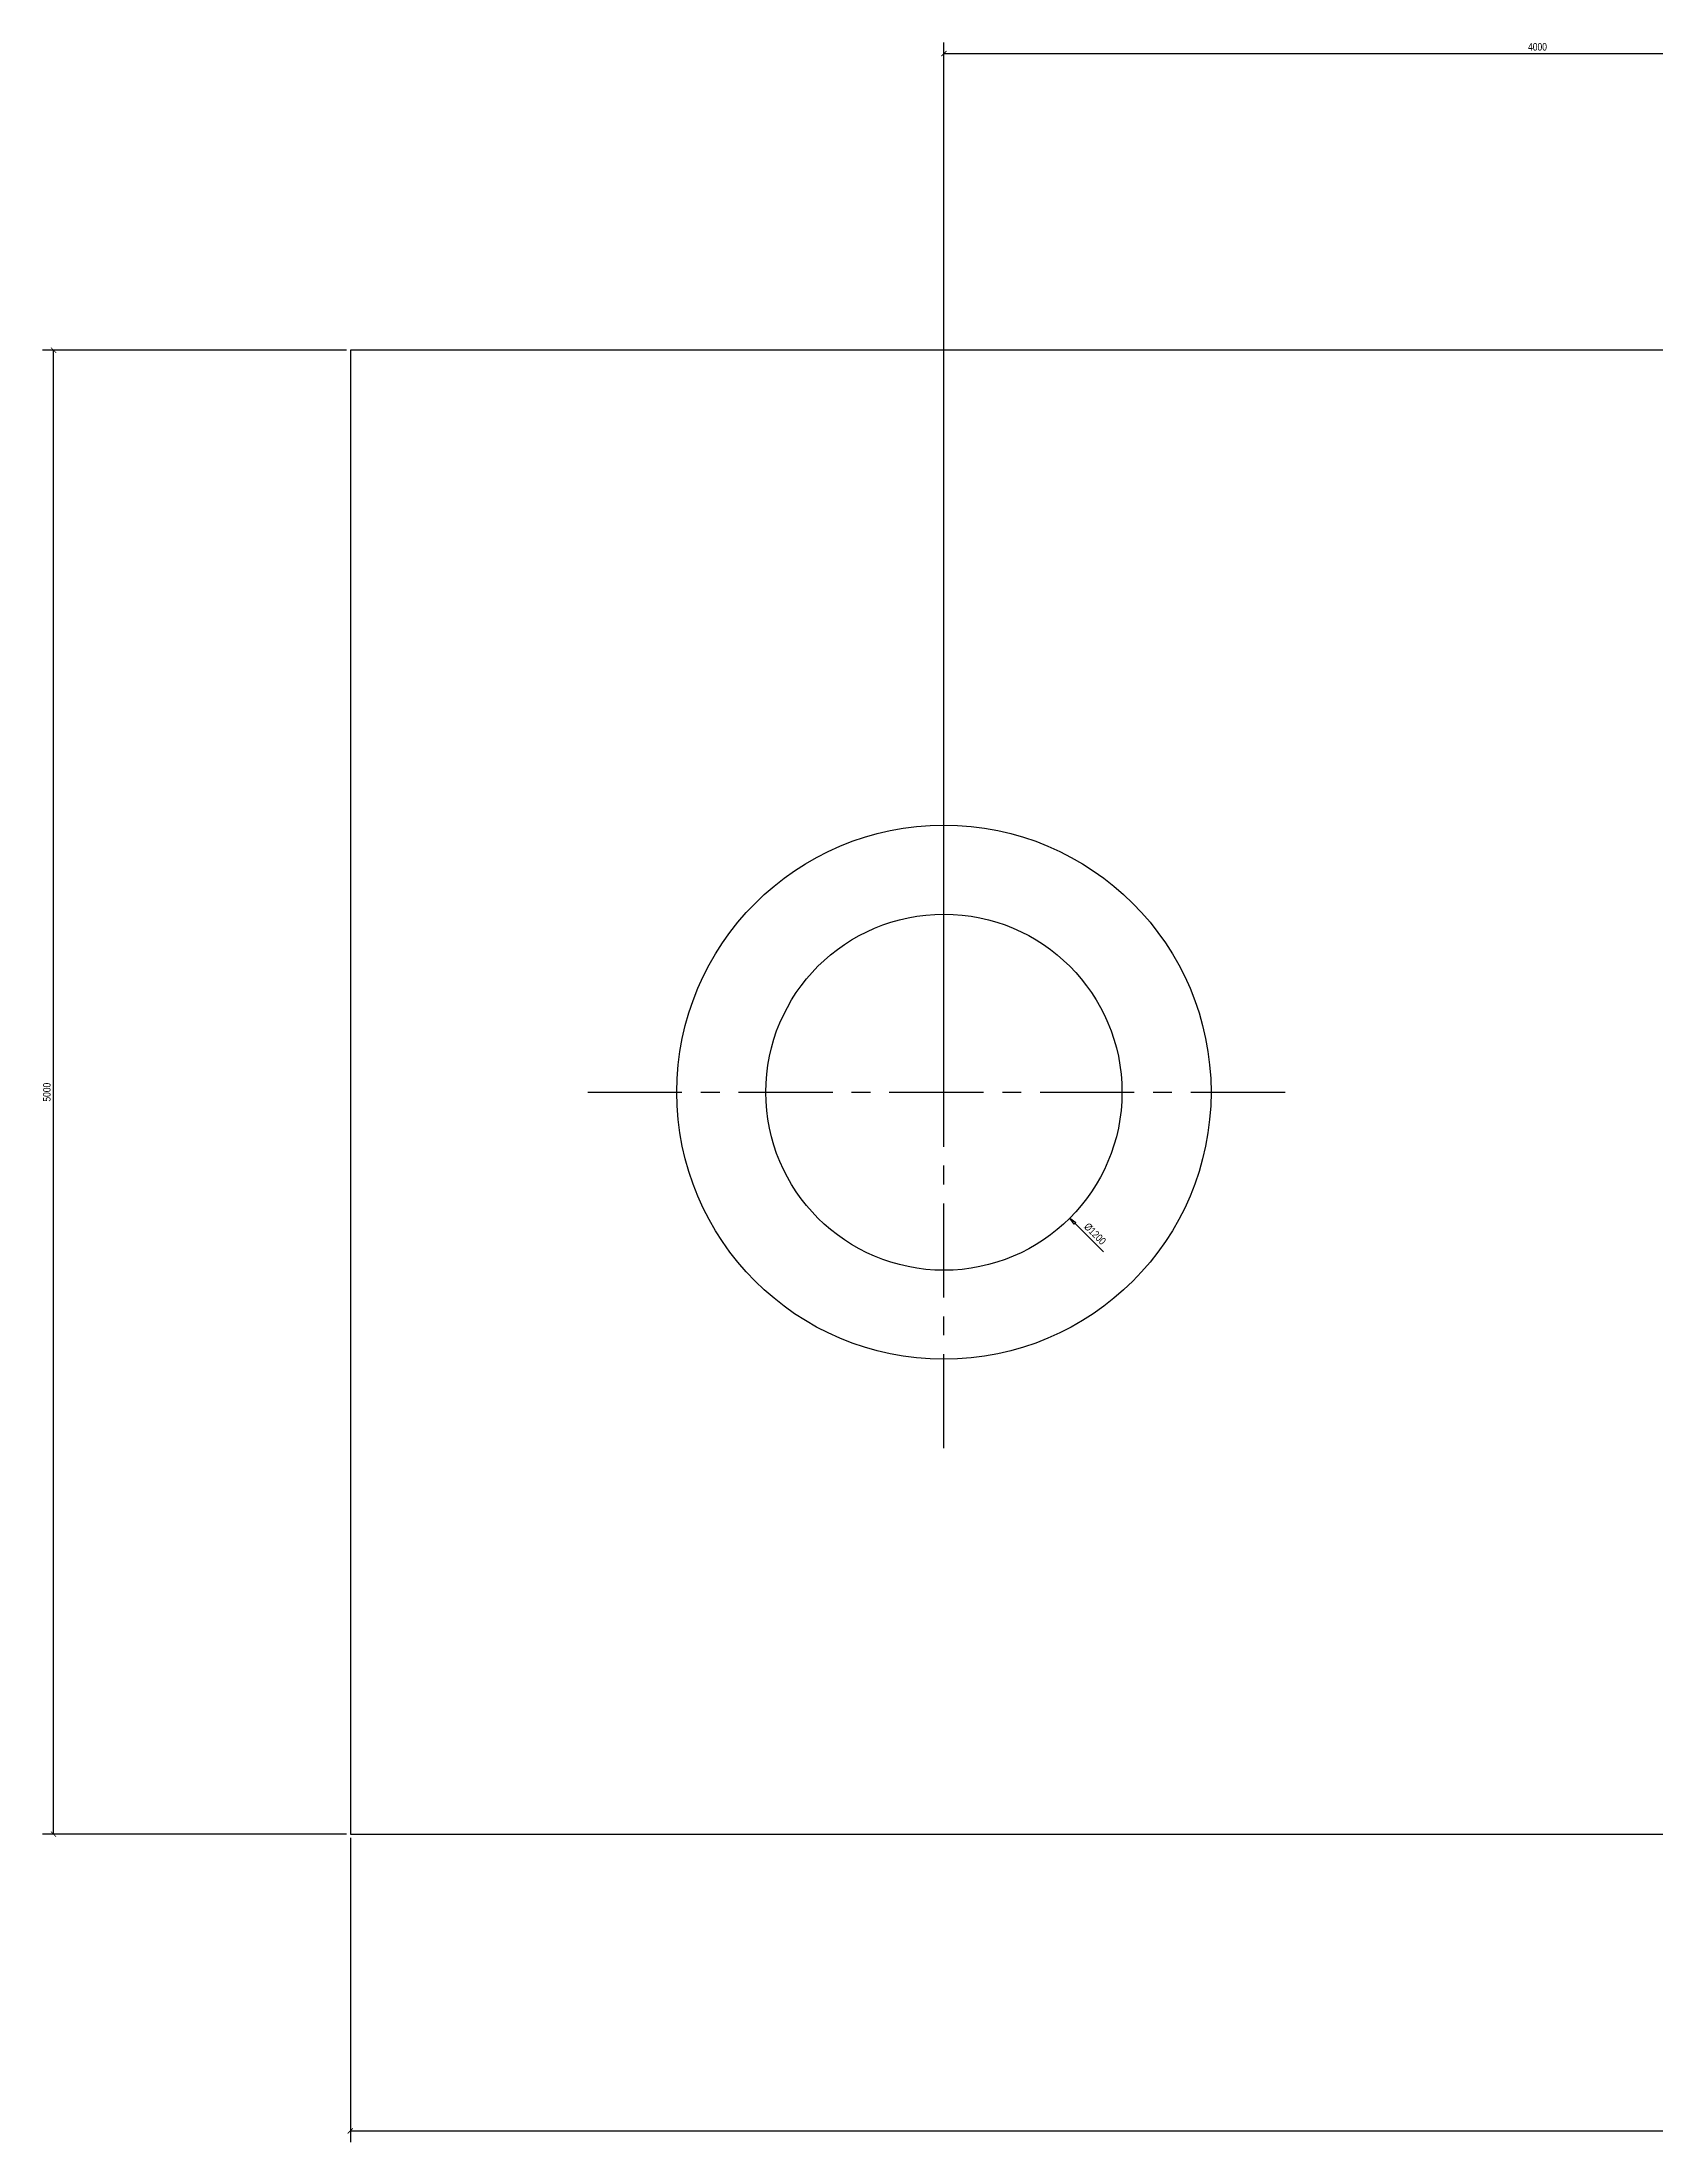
# Model space of a CAD drawing. Header units: metres. Extents: x -10 to 98, y -10 to 60.
# Drawn here: x -10.4 to 44, y -10.4 to 60.4 of the extents above; entities that cross this region are included whole.
import ezdxf

# ---------------------------------------------------------------- set-up
doc = ezdxf.new("R2010")
doc.units = ezdxf.units.M
doc.linetypes.add('CENTER', pattern=[5.08, 3.175, -0.635, 0.635, -0.635])
for name, color, linetype in [('CENTER', 1, 'CENTER'), ('DIMS', 3, 'Continuous'), ('HIDDEN', 5, 'Continuous'), ('OUTLINE', 7, 'Continuous')]:
    doc.layers.add(name, color=color, linetype=linetype)
doc.styles.add('OpenSansCondensed-Light', font='OpenSansCondensed-Light.ttf')
doc.dimstyles.new('EZ_RADIUS', dxfattribs={"dimtxt": 0.25, "dimasz": 0.25, "dimexe": 0.375, "dimexo": 0.125, "dimgap": 0.1, "dimtad": 1, "dimlfac": 100, "dimzin": 12, "dimdsep": 46, "dimtxsty": 'OpenSansCondensed-Light', "dimblk": 'CLOSEDBLANK', "dimcen": 0, "dimazin": 3, "dimtfac": 0.5, "dimtofl": 0, "dimtmove": 1, "dimatfit": 3})
doc.dimstyles.new('EZDXF', dxfattribs={"dimtxt": 0.25, "dimasz": 0.175, "dimexe": 0.375, "dimexo": 0.125, "dimgap": 0.1, "dimtad": 1, "dimlfac": 100, "dimzin": 12, "dimdsep": 46, "dimtxsty": 'OpenSansCondensed-Light', "dimblk": 'ARCHTICK', "dimcen": 2.5, "dimazin": 3, "dimtfac": 0.5, "dimtmove": 2, "dimatfit": 3})

# ---------------------------------------------------------------- blocks, each defined once
blk = doc.blocks.new('_ARCHTICK')
at = {"color": 0, "linetype": 'BYBLOCK', "const_width": 0.15}
blk.add_lwpolyline([(-0.5, -0.5), (0.5, 0.5)], dxfattribs=at)
blk = doc.blocks.new('_CLOSEDBLANK')
at = {"color": 0, "linetype": 'BYBLOCK'}
blk.add_lwpolyline([(-1, 0.16), (0, 0), (-1, -0.16)], close=True, dxfattribs=at)
blk = doc.blocks.new('*D6')
blk.add_line((24.419, 20.581), (25.374, 19.626))
at = {"layer": 'Defpoints'}
for p in [(20, 25), (24.243, 20.757)]:
    blk.add_point(p, dxfattribs=at)
at = {"layer": 'DIMS', "xscale": 0.25, "yscale": 0.25, "rotation": 135}
blk.add_blockref('_CLOSEDBLANK', (24.243, 20.757), dxfattribs=at)
at = {"layer": 'DIMS', "insert": (25.091, 20.227), "char_height": 0.25, "attachment_point": 5, "rotation": 315, "style": 'OpenSansCondensed-Light'}
blk.add_mtext('%%c1200', dxfattribs=at)

msp = doc.modelspace()

# ---------------------------------------------------------------- linework, layer by layer
at = {"layer": 'CENTER'}
for p, q in [((20, 13), (20, 37)), ((8, 25), (32, 25))]:
    msp.add_line(p, q, dxfattribs=at)
at = {"layer": 'HIDDEN'}
msp.add_circle((20, 25), 9, dxfattribs=at)
at = {"layer": 'OUTLINE'}
for p, q in [((80, 50), (0, 50)), ((0, 50), (0, 0)), ((0, 0), (80, 0))]:
    msp.add_line(p, q, dxfattribs=at)
msp.add_circle((20, 25), 6, dxfattribs=at)

# ---------------------------------------------------------------- dimensions: what is measured, and where the dimension line sits
at = {"layer": 'DIMS'}
for base, p1, p2 in [((20, 60), (20, 25), (60, 25)), ((0, -10), (0, 0), (90, 0))]:
    msp.add_linear_dim(base=base, p1=p1, p2=p2, dimstyle='EZDXF', dxfattribs=at).render()
msp.add_linear_dim(base=(-10, 0), p1=(0, 0), p2=(0, 50), angle=90, dimstyle='EZDXF', dxfattribs=at).render()
dim = msp.add_diameter_dim_2p(p1=(15.75736, 29.24264), p2=(24.24264, 20.75736), dimstyle='EZ_RADIUS', dxfattribs=at)
dim.commit()
dim.dimension.update_dxf_attribs({"geometry": '*D6', "text_midpoint": (25.09117, 20.22703)})

doc.saveas('drawing.dxf')
